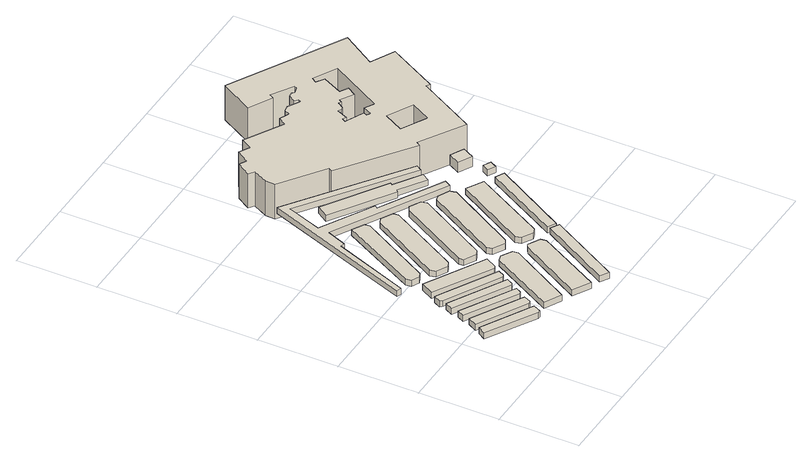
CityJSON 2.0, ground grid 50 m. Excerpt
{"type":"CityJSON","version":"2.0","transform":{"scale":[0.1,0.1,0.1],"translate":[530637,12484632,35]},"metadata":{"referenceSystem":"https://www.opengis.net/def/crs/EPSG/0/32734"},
"CityObjects":{
"building1":{"type":"Building","attributes":{"building":"warehouse","building:levels":1,"building_height":4.1,"plus_code":"4FRW3F74+6J5","ground_height":43.97,"roof_height":48.07},"geometry":[{"type":"Solid","lod":"1","boundaries":[[[[0,1,2,3]],[[1,4,5,2]],[[4,6,7,5]],[[6,8,9,7]],[[8,0,3,9]],[[3,2,5,7,9]],[[8,6,4,1,0]]]]}]},
"building2":{"type":"Building","attributes":{"building":"warehouse","building:levels":1,"building_height":4.1,"plus_code":"4FRW3F74+6MM","ground_height":43.97,"roof_height":48.07},"geometry":[{"type":"Solid","lod":"1","boundaries":[[[[10,11,12,13]],[[11,14,15,12]],[[14,16,17,15]],[[16,18,19,17]],[[18,10,13,19]],[[13,12,15,17,19]],[[18,16,14,11,10]]]]}]},
"building3":{"type":"Building","attributes":{"building":"warehouse","building:levels":1,"building_height":4.1,"plus_code":"4FRW3F74+7M8","ground_height":44.32,"roof_height":48.42},"geometry":[{"type":"Solid","lod":"1","boundaries":[[[[20,21,22,23]],[[21,24,25,22]],[[24,26,27,25]],[[26,28,29,27]],[[28,20,23,29]],[[23,22,25,27,29]],[[28,26,24,21,20]]]]}]},
"building4":{"type":"Building","attributes":{"building":"warehouse","building:levels":1,"building_height":4.1,"plus_code":"4FRW3F74+7MX","ground_height":44.83,"roof_height":48.93},"geometry":[{"type":"Solid","lod":"1","boundaries":[[[[30,31,32,33]],[[31,34,35,32]],[[34,36,37,35]],[[36,38,39,37]],[[38,30,33,39]],[[33,32,35,37,39]],[[38,36,34,31,30]]]]}]},
"building5":{"type":"Building","attributes":{"building":"warehouse","building:levels":1,"building_height":4.1,"plus_code":"4FRW3F74+8PF","ground_height":44.83,"roof_height":48.93},"geometry":[{"type":"Solid","lod":"1","boundaries":[[[[40,41,42,43]],[[41,44,45,42]],[[44,46,47,45]],[[46,48,49,47]],[[48,50,51,49]],[[50,40,43,51]],[[43,42,45,47,49,51]],[[50,48,46,44,41,40]]]]}]},
"building6":{"type":"Building","attributes":{"building":"warehouse","building:levels":1,"building_height":4.1,"plus_code":"4FRW3F74+9P4","ground_height":45.33,"roof_height":49.43},"geometry":[{"type":"Solid","lod":"1","boundaries":[[[[52,53,54,55]],[[53,56,57,54]],[[56,58,59,57]],[[58,60,61,59]],[[60,52,55,61]],[[55,54,57,59,61]],[[60,58,56,53,52]]]]}]},
"building7":{"type":"Building","attributes":{"building":"warehouse","building:levels":1,"building_height":4.1,"plus_code":"4FRW3F74+6RJ","ground_height":43.97,"roof_height":48.07},"geometry":[{"type":"Solid","lod":"1","boundaries":[[[[62,63,64,65]],[[63,66,67,64]],[[66,68,69,67]],[[68,70,71,69]],[[70,72,73,71]],[[72,62,65,73]],[[65,64,67,69,71,73]],[[72,70,68,66,63,62]]]]}]},
"building8":{"type":"Building","attributes":{"building":"warehouse","building:levels":1,"building_height":4.1,"plus_code":"4FRW3F74+GP9","ground_height":44.05,"roof_height":48.15},"geometry":[{"type":"Solid","lod":"1","boundaries":[[[[74,75,76,77]],[[75,78,79,76]],[[78,80,81,79]],[[80,82,83,81]],[[82,84,85,83]],[[84,86,87,85]],[[86,74,77,87]],[[77,76,79,81,83,85,87]],[[86,84,82,80,78,75,74]]]]}]},
"building9":{"type":"Building","attributes":{"building":"warehouse","building:levels":1,"building_height":4.1,"plus_code":"4FRW3F74+5VW","ground_height":44.79,"roof_height":48.89},"geometry":[{"type":"Solid","lod":"1","boundaries":[[[[88,89,90,91]],[[89,92,93,90]],[[92,94,95,93]],[[94,96,97,95]],[[96,98,99,97]],[[98,88,91,99]],[[91,90,93,95,97,99]],[[98,96,94,92,89,88]]]]}]},
"building10":{"type":"Building","attributes":{"building":"warehouse","building:levels":1,"building_height":4.1,"plus_code":"4FRW3F74+FRJ","ground_height":44.05,"roof_height":48.15},"geometry":[{"type":"Solid","lod":"1","boundaries":[[[[100,101,102,103]],[[101,104,105,102]],[[104,106,107,105]],[[106,108,109,107]],[[108,110,111,109]],[[110,112,113,111]],[[112,114,115,113]],[[114,100,103,115]],[[103,102,105,107,109,111,113,115]],[[114,112,110,108,106,104,101,100]]]]}]},
"building11":{"type":"Building","attributes":{"building":"warehouse","building:levels":1,"building_height":4.1,"plus_code":"4FRW3F74+5WQ","ground_height":46.54,"roof_height":50.64},"geometry":[{"type":"Solid","lod":"1","boundaries":[[[[116,117,118,119]],[[117,120,121,118]],[[120,122,123,121]],[[122,116,119,123]],[[119,118,121,123]],[[122,120,117,116]]]]}]},
"building12":{"type":"Building","attributes":{"building":"warehouse","building:levels":1,"building_height":4.1,"plus_code":"4FRW3F74+FV4","ground_height":44.62,"roof_height":48.72},"geometry":[{"type":"Solid","lod":"1","boundaries":[[[[124,125,126,127]],[[125,128,129,126]],[[128,130,131,129]],[[130,132,133,131]],[[132,134,135,133]],[[134,136,137,135]],[[136,138,139,137]],[[138,124,127,139]],[[127,126,129,131,133,135,137,139]],[[138,136,134,132,130,128,125,124]]]]}]},
"building13":{"type":"Building","attributes":{"building":"warehouse","building:levels":1,"building_height":4.1,"plus_code":"4FRW3F74+JV7","ground_height":42.36,"roof_height":46.46},"geometry":[{"type":"Solid","lod":"1","boundaries":[[[[140,141,142,143]],[[141,144,145,142]],[[144,146,147,145]],[[146,148,149,147]],[[148,150,151,149]],[[150,152,153,151]],[[152,154,155,153]],[[154,156,157,155]],[[156,158,159,157]],[[158,160,161,159]],[[160,162,163,161]],[[162,164,165,163]],[[164,166,167,165]],[[166,140,143,167]],[[143,142,145,147,149,151,153,155,157,159,161,163,165,167]],[[166,164,162,160,158,156,154,152,150,148,146,144,141,140]]]]}]},
"building14":{"type":"Building","attributes":{"building":"warehouse","building:levels":1,"building_height":4.1,"plus_code":"4FRW3F74+CW9","ground_height":44.39,"roof_height":48.49},"geometry":[{"type":"Solid","lod":"1","boundaries":[[[[168,169,170,171]],[[169,172,173,170]],[[172,174,175,173]],[[174,176,177,175]],[[176,178,179,177]],[[178,180,181,179]],[[180,182,183,181]],[[182,168,171,183]],[[171,170,173,175,177,179,181,183]],[[182,180,178,176,174,172,169,168]]]]}]},
"building15":{"type":"Building","attributes":{"building":"warehouse","building:levels":1,"building_height":4.1,"plus_code":"4FRW3F75+92M","ground_height":44.39,"roof_height":48.49},"geometry":[{"type":"Solid","lod":"1","boundaries":[[[[184,185,186,187]],[[185,188,189,186]],[[188,190,191,189]],[[190,192,193,191]],[[192,194,195,193]],[[194,184,187,195]],[[187,186,189,191,193,195]],[[194,192,190,188,185,184]]]]}]},
"building16":{"type":"Building","attributes":{"building":"warehouse","building:levels":1,"building_height":4.1,"plus_code":"4FRW3F74+MW2","ground_height":43.27,"roof_height":47.37},"geometry":[{"type":"Solid","lod":"1","boundaries":[[[[196,197,198,199]],[[197,200,201,198]],[[200,202,203,201]],[[202,204,205,203]],[[204,206,207,205]],[[206,208,209,207]],[[208,210,211,209]],[[210,196,199,211]],[[199,198,201,203,205,207,209,211]],[[210,208,206,204,202,200,197,196]]]]}]},
"building17":{"type":"Building","attributes":{"building":"warehouse","building:levels":1,"building_height":4.1,"plus_code":"4FRW3F75+933","ground_height":45.38,"roof_height":49.48},"geometry":[{"type":"Solid","lod":"1","boundaries":[[[[212,213,214,215]],[[213,216,217,214]],[[216,218,219,217]],[[218,212,215,219]],[[215,214,217,219]],[[218,216,213,212]]]]}]},
"building18":{"type":"Building","attributes":{"building":"yes","building:levels":1,"building_height":4.1,"plus_code":"4FRW3F75+F56","ground_height":44.02,"roof_height":48.12},"geometry":[{"type":"Solid","lod":"1","boundaries":[[[[220,221,222,223]],[[221,224,225,222]],[[224,226,227,225]],[[226,220,223,227]],[[223,222,225,227]],[[226,224,221,220]]]]}]},
"building19":{"type":"Building","attributes":{"address":"Store-All 16 Pickwick Road Salt River Cape Town","building":"office","building:levels":2,"building_height":6.9,"plus_code":"4FRW3F75+G4H","ground_height":44.02,"roof_height":50.92},"geometry":[{"type":"Solid","lod":"1","boundaries":[[[[228,229,230,231]],[[229,232,233,230]],[[232,234,235,233]],[[234,228,231,235]],[[231,230,233,235]],[[234,232,229,228]]]]}]},
"building20":{"type":"Building","attributes":{"address":"Upper East Side 31 Brickfield Road 7935 Cape Town","building":"apartments","building:levels":8,"building:flats":"250","building_height":23.7,"plus_code":"4FRW3F74+QXM","ground_height":35.68,"roof_height":59.38},"geometry":[{"type":"Solid","lod":"1","boundaries":[[[[236,237,238,239]],[[237,240,241,238]],[[240,242,243,241]],[[242,244,245,243]],[[244,246,247,245]],[[246,248,249,247]],[[248,250,251,249]],[[250,252,253,251]],[[252,254,255,253]],[[254,256,257,255]],[[256,258,259,257]],[[258,260,261,259]],[[260,262,263,261]],[[262,264,265,263]],[[264,266,267,265]],[[266,268,269,267]],[[268,270,271,269]],[[270,272,273,271]],[[272,274,275,273]],[[274,276,277,275]],[[276,278,279,277]],[[278,280,281,279]],[[280,282,283,281]],[[282,284,285,283]],[[284,286,287,285]],[[286,288,289,287]],[[288,290,291,289]],[[290,292,293,291]],[[292,294,295,293]],[[294,296,297,295]],[[296,298,299,297]],[[298,300,301,299]],[[300,302,303,301]],[[302,304,305,303]],[[304,306,307,305]],[[306,236,239,307]],[[308,309,310,311]],[[309,312,313,310]],[[312,314,315,313]],[[314,316,317,315]],[[316,318,319,317]],[[318,320,321,319]],[[320,322,323,321]],[[322,324,325,323]],[[324,326,327,325]],[[326,328,329,327]],[[328,330,331,329]],[[330,332,333,331]],[[332,334,335,333]],[[334,336,337,335]],[[336,338,339,337]],[[338,340,341,339]],[[340,342,343,341]],[[342,344,345,343]],[[344,346,347,345]],[[346,348,349,347]],[[348,308,311,349]],[[350,351,352,353]],[[351,354,355,352]],[[354,356,357,355]],[[356,350,353,357]],[[239,238,241,243,245,247,249,251,253,255,257,259,261,263,265,267,269,271,273,275,277,279,281,283,285,287,289,291,293,295,297,299,301,303,305,307],[311,310,313,315,317,319,321,323,325,327,329,331,333,335,337,339,341,343,345,347,349],[353,352,355,357]],[[306,304,302,300,298,296,294,292,290,288,286,284,282,280,278,276,274,272,270,268,266,264,262,260,258,256,254,252,250,248,246,244,242,240,237,236],[348,346,344,342,340,338,336,334,332,330,328,326,324,322,320,318,316,314,312,309,308],[356,354,351,350]]]]}]}
},
"vertices":[
[351,239,90],[36,413,90],[36,413,131],[351,239,131],[6,364,90],[6,364,131],[311,189,90],[311,189,131],[326,189,90],[326,189,131],
[398,323,90],[81,498,90],[81,498,131],[398,323,131],[50,441,90],[50,441,131],[357,274,90],[357,274,131],[376,277,90],[376,277,131],
[440,398,93],[108,582,93],[108,582,134],[440,398,134],[85,537,93],[85,537,134],[402,359,93],[402,359,134],[421,362,93],[421,362,134],
[131,669,98],[107,621,98],[107,621,139],[131,669,139],[447,430,98],[447,430,139],[462,437,98],[462,437,139],[483,475,98],[483,475,139],
[157,755,98],[134,712,98],[134,712,139],[157,755,139],[143,698,98],[143,698,139],[488,506,98],[488,506,139],[505,512,98],[505,512,139],[524,551,98],[524,551,139],
[217,862,103],[173,782,103],[173,782,144],[217,862,144],[530,582,103],[530,582,144],[547,587,103],[547,587,144],[586,658,103],[586,658,144],
[509,152,90],[729,541,90],[729,541,131],[509,152,131],[726,575,90],[726,575,131],[658,614,90],[658,614,131],[623,603,90],[623,603,131],[402,205,90],[402,205,131],
[479,1443,91],[227,973,91],[227,973,131],[479,1443,131],[232,939,91],[232,939,131],[279,914,91],[279,914,131],[310,928,91],[310,928,131],[557,1372,91],[557,1372,131],[553,1402,91],[553,1402,131],
[811,529,98],[786,511,98],[786,511,139],[811,529,139],[566,119,98],[566,119,139],[674,57,98],[674,57,139],[890,453,98],[890,453,139],[885,487,98],[885,487,139],
[361,895,91],[368,860,91],[368,860,131],[361,895,131],[439,822,91],[439,822,131],[471,836,91],[471,836,131],[717,1279,91],[717,1279,131],[713,1311,91],[713,1311,131],[640,1351,91],[640,1351,131],[611,1338,91],[611,1338,131],
[728,36,115],[783,4,115],[783,4,156],[728,36,156],[1032,449,115],[1032,449,156],[979,478,115],[979,478,156],
[630,744,96],[881,1189,96],[881,1189,137],[630,744,137],[872,1225,96],[872,1225,137],[802,1261,96],[802,1261,137],[771,1245,96],[771,1245,137],[523,804,96],[523,804,137],[524,773,96],[524,773,137],[599,732,96],[599,732,137],
[161,964,74],[338,1434,74],[338,1434,115],[161,964,115],[364,1426,74],[364,1426,115],[414,1550,74],[414,1550,115],[1100,1167,74],[1100,1167,115],[1124,1207,74],[1124,1207,115],[736,1424,74],[736,1424,115],[747,1442,74],[747,1442,115],[423,1623,74],[423,1623,115],[502,1838,74],[502,1838,115],[1147,1374,74],[1147,1374,115],[1172,1410,74],[1172,1410,115],[479,1907,74],[479,1907,115],[132,973,74],[132,973,115],
[791,654,94],[1042,1096,94],[1042,1096,135],[791,654,135],[1034,1134,94],[1034,1134,135],[965,1168,94],[965,1168,135],[933,1160,94],[933,1160,135],[685,716,94],[685,716,135],[690,681,94],[690,681,135],[763,641,94],[763,641,135],
[1200,1009,94],[1097,1068,94],[1097,1068,135],[1200,1009,135],[845,625,94],[845,625,135],[853,590,94],[853,590,135],[921,550,94],[921,550,135],[954,562,94],[954,562,135],
[531,1632,83],[904,1389,83],[904,1389,124],[531,1632,124],[916,1398,83],[916,1398,124],[1080,1292,83],[1080,1292,124],[1110,1339,83],[1110,1339,124],[947,1445,83],[947,1445,124],[956,1459,83],[956,1459,124],[578,1704,83],[578,1704,124],
[1043,475,104],[1307,940,104],[1307,940,145],[1043,475,145],[1252,969,104],[1252,969,145],[993,502,104],[993,502,145],
[1328,1086,90],[1304,1044,90],[1304,1044,131],[1328,1086,131],[1352,1018,90],[1352,1018,131],[1375,1061,90],[1375,1061,131],
[1293,1272,90],[1255,1200,90],[1255,1200,159],[1293,1272,159],[1338,1156,90],[1338,1156,159],[1376,1228,90],[1376,1228,159],
[618,2172,7],[576,2196,7],[576,2196,244],[618,2172,244],[521,2110,7],[521,2110,244],[555,2086,7],[555,2086,244],[510,1995,7],[510,1995,244],[506,1934,7],[506,1934,244],[772,1743,7],[772,1743,244],[760,1720,7],[760,1720,244],[1193,1406,7],[1193,1406,244],[1208,1431,7],[1208,1431,244],[1481,1267,7],[1481,1267,244],[1679,1627,7],[1679,1627,244],[1702,1614,7],[1702,1614,244],[1871,1924,7],[1871,1924,244],[1722,2001,7],[1722,2001,244],[1856,2212,7],[1856,2212,244],[1160,2598,7],[1160,2598,244],[1043,2391,7],[1043,2391,244],[1185,2313,7],[1185,2313,244],[1202,2340,7],[1202,2340,244],[1333,2260,7],[1333,2260,244],[1325,2242,7],[1325,2242,244],[1287,2233,7],[1287,2233,244],[1273,2246,7],[1273,2246,244],[1243,2242,7],[1243,2242,244],[1215,2199,7],[1215,2199,244],[1236,2182,7],[1236,2182,244],[1228,2167,7],[1228,2167,244],[1153,2209,7],[1153,2209,244],[1119,2203,7],[1119,2203,244],[1099,2169,7],[1099,2169,244],[1040,2196,7],[1040,2196,244],[1009,2147,7],[1009,2147,244],[773,2281,7],[773,2281,244],[734,2213,7],[734,2213,244],[668,2250,7],[668,2250,244],[1585,2129,7],[1404,1799,7],[1404,1799,244],[1585,2129,244],[1345,1833,7],[1345,1833,244],[1317,1778,7],[1317,1778,244],[1296,1791,7],[1296,1791,244],[1305,1813,7],[1305,1813,244],[1188,1868,7],[1188,1868,244],[1199,1890,7],[1199,1890,244],[1224,1878,7],[1224,1878,244],[1252,1944,7],[1252,1944,244],[1272,1933,7],[1272,1933,244],[1292,1940,7],[1292,1940,244],[1315,1976,7],[1315,1976,244],[1331,1965,7],[1331,1965,244],[1343,1985,7],[1343,1985,244],[1425,1937,7],[1425,1937,244],[1459,1992,7],[1459,1992,244],[1409,2022,7],[1409,2022,244],[1472,2146,7],[1472,2146,244],[1424,2177,7],[1424,2177,244],[1443,2206,7],[1443,2206,244],[1497,1607,7],[1430,1484,7],[1430,1484,244],[1497,1607,244],[1273,1569,7],[1273,1569,244],[1340,1691,7],[1340,1691,244]
]}
